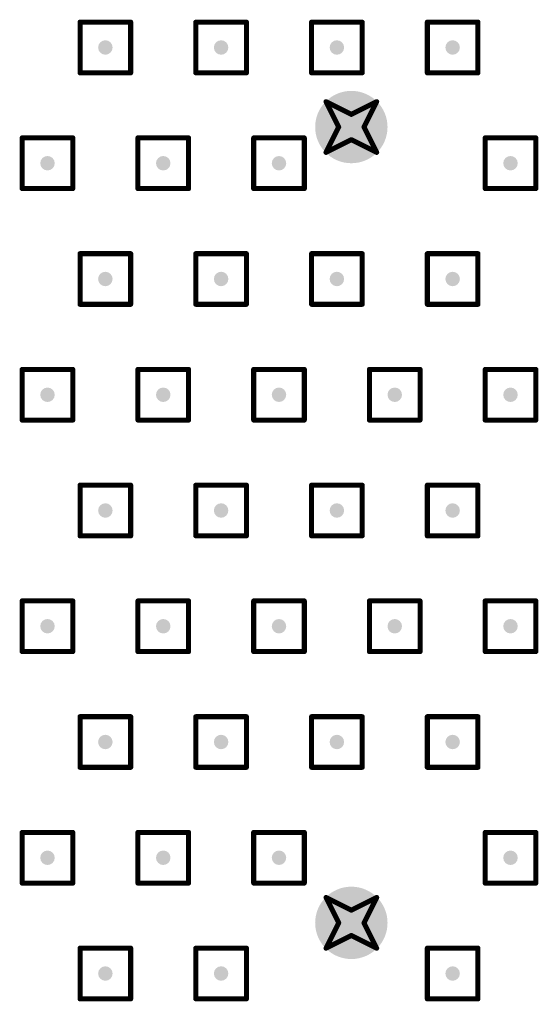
# Model space of a CAD drawing. Header units: inches. Extents: x 0 to 17, y 0 to 4.
# Drawn here: x 4.04 to 4.322, y 3.095 to 3.629 of the extents above; entities that cross this region are included whole.
import ezdxf

# ---------------------------------------------------------------- set-up
doc = ezdxf.new("R2010")
doc.units = ezdxf.units.IN
doc.header["$MEASUREMENT"] = 0
for name, color, linetype in [('Drill Drawing', 1, 'Continuous'), ('Pad Holes', 156, 'Continuous'), ('Via Holes', 16, 'Continuous')]:
    doc.layers.add(name, color=color, linetype=linetype)

# ---------------------------------------------------------------- blocks, each defined once
blk = doc.blocks.new('XT30PW_M_129')
at = {"layer": 'Pad Holes'}
h = blk.add_hatch(color=7, dxfattribs=at)
edge = h.paths.add_edge_path()
edge.add_arc((-0.21654, 0), 0.01969, 0, 360)
h = blk.add_hatch(color=7, dxfattribs=at)
edge = h.paths.add_edge_path()
edge.add_arc((0.21653, 0), 0.01969, 0, 360)

msp = doc.modelspace()

# ---------------------------------------------------------------- hatches: boundary and pattern name
at = {"layer": 'Via Holes'}
h = msp.add_hatch(color=7, dxfattribs=at)
edge = h.paths.add_edge_path()
edge.add_arc((4.08661, 3.61417), 0.00394, 0, 360)
h = msp.add_hatch(color=7, dxfattribs=at)
edge = h.paths.add_edge_path()
edge.add_arc((4.1496, 3.61417), 0.00394, 0, 360)
h = msp.add_hatch(color=7, dxfattribs=at)
edge = h.paths.add_edge_path()
edge.add_arc((4.2126, 3.61417), 0.00394, 0, 360)
h = msp.add_hatch(color=7, dxfattribs=at)
edge = h.paths.add_edge_path()
edge.add_arc((4.27559, 3.61417), 0.00394, 0, 360)
h = msp.add_hatch(color=7, dxfattribs=at)
edge = h.paths.add_edge_path()
edge.add_arc((4.05512, 3.55118), 0.00394, 0, 360)
h = msp.add_hatch(color=7, dxfattribs=at)
edge = h.paths.add_edge_path()
edge.add_arc((4.11811, 3.55118), 0.00394, 0, 360)
h = msp.add_hatch(color=7, dxfattribs=at)
edge = h.paths.add_edge_path()
edge.add_arc((4.1811, 3.55118), 0.00394, 0, 360)
h = msp.add_hatch(color=7, dxfattribs=at)
edge = h.paths.add_edge_path()
edge.add_arc((4.30708, 3.55118), 0.00394, 0, 360)
h = msp.add_hatch(color=7, dxfattribs=at)
edge = h.paths.add_edge_path()
edge.add_arc((4.08661, 3.48819), 0.00394, 0, 360)
h = msp.add_hatch(color=7, dxfattribs=at)
edge = h.paths.add_edge_path()
edge.add_arc((4.1496, 3.48819), 0.00394, 0, 360)
h = msp.add_hatch(color=7, dxfattribs=at)
edge = h.paths.add_edge_path()
edge.add_arc((4.2126, 3.48819), 0.00394, 0, 360)
h = msp.add_hatch(color=7, dxfattribs=at)
edge = h.paths.add_edge_path()
edge.add_arc((4.27559, 3.48819), 0.00394, 0, 360)
h = msp.add_hatch(color=7, dxfattribs=at)
edge = h.paths.add_edge_path()
edge.add_arc((4.05512, 3.42519), 0.00394, 0, 360)
h = msp.add_hatch(color=7, dxfattribs=at)
edge = h.paths.add_edge_path()
edge.add_arc((4.11811, 3.42519), 0.00394, 0, 360)
h = msp.add_hatch(color=7, dxfattribs=at)
edge = h.paths.add_edge_path()
edge.add_arc((4.1811, 3.42519), 0.00394, 0, 360)
h = msp.add_hatch(color=7, dxfattribs=at)
edge = h.paths.add_edge_path()
edge.add_arc((4.24409, 3.42519), 0.00394, 0, 360)
h = msp.add_hatch(color=7, dxfattribs=at)
edge = h.paths.add_edge_path()
edge.add_arc((4.30708, 3.42519), 0.00394, 0, 360)
h = msp.add_hatch(color=7, dxfattribs=at)
edge = h.paths.add_edge_path()
edge.add_arc((4.08661, 3.3622), 0.00394, 0, 360)
h = msp.add_hatch(color=7, dxfattribs=at)
edge = h.paths.add_edge_path()
edge.add_arc((4.1496, 3.3622), 0.00394, 0, 360)
h = msp.add_hatch(color=7, dxfattribs=at)
edge = h.paths.add_edge_path()
edge.add_arc((4.2126, 3.3622), 0.00394, 0, 360)
h = msp.add_hatch(color=7, dxfattribs=at)
edge = h.paths.add_edge_path()
edge.add_arc((4.27559, 3.3622), 0.00394, 0, 360)
h = msp.add_hatch(color=7, dxfattribs=at)
edge = h.paths.add_edge_path()
edge.add_arc((4.05512, 3.29921), 0.00394, 0, 360)
h = msp.add_hatch(color=7, dxfattribs=at)
edge = h.paths.add_edge_path()
edge.add_arc((4.11811, 3.29921), 0.00394, 0, 360)
h = msp.add_hatch(color=7, dxfattribs=at)
edge = h.paths.add_edge_path()
edge.add_arc((4.1811, 3.29921), 0.00394, 0, 360)
h = msp.add_hatch(color=7, dxfattribs=at)
edge = h.paths.add_edge_path()
edge.add_arc((4.24409, 3.29921), 0.00394, 0, 360)
h = msp.add_hatch(color=7, dxfattribs=at)
edge = h.paths.add_edge_path()
edge.add_arc((4.30708, 3.29921), 0.00394, 0, 360)
h = msp.add_hatch(color=7, dxfattribs=at)
edge = h.paths.add_edge_path()
edge.add_arc((4.08661, 3.23622), 0.00394, 0, 360)
h = msp.add_hatch(color=7, dxfattribs=at)
edge = h.paths.add_edge_path()
edge.add_arc((4.1496, 3.23622), 0.00394, 0, 360)
h = msp.add_hatch(color=7, dxfattribs=at)
edge = h.paths.add_edge_path()
edge.add_arc((4.2126, 3.23622), 0.00394, 0, 360)
h = msp.add_hatch(color=7, dxfattribs=at)
edge = h.paths.add_edge_path()
edge.add_arc((4.27559, 3.23622), 0.00394, 0, 360)
h = msp.add_hatch(color=7, dxfattribs=at)
edge = h.paths.add_edge_path()
edge.add_arc((4.05512, 3.17323), 0.00394, 0, 360)
h = msp.add_hatch(color=7, dxfattribs=at)
edge = h.paths.add_edge_path()
edge.add_arc((4.11811, 3.17323), 0.00394, 0, 360)
h = msp.add_hatch(color=7, dxfattribs=at)
edge = h.paths.add_edge_path()
edge.add_arc((4.1811, 3.17323), 0.00394, 0, 360)
h = msp.add_hatch(color=7, dxfattribs=at)
edge = h.paths.add_edge_path()
edge.add_arc((4.30708, 3.17323), 0.00394, 0, 360)
h = msp.add_hatch(color=7, dxfattribs=at)
edge = h.paths.add_edge_path()
edge.add_arc((4.08661, 3.11023), 0.00394, 0, 360)
h = msp.add_hatch(color=7, dxfattribs=at)
edge = h.paths.add_edge_path()
edge.add_arc((4.1496, 3.11023), 0.00394, 0, 360)
h = msp.add_hatch(color=7, dxfattribs=at)
edge = h.paths.add_edge_path()
edge.add_arc((4.27559, 3.11023), 0.00394, 0, 360)

# ---------------------------------------------------------------- linework, layer by layer
at = {"layer": 'Drill Drawing'}
for points in [[(4.07283, 3.62795, 0.00276, 0.00276, 0), (4.10039, 3.62795, 0.00276, 0.00276, 0)], [(4.07283, 3.60039, 0.00276, 0.00276, 0), (4.07283, 3.62795, 0.00276, 0.00276, 0)], [(4.10039, 3.60039, 0.00276, 0.00276, 0), (4.10039, 3.62795, 0.00276, 0.00276, 0)], [(4.13582, 3.62795, 0.00276, 0.00276, 0), (4.16338, 3.62795, 0.00276, 0.00276, 0)], [(4.13582, 3.60039, 0.00276, 0.00276, 0), (4.13582, 3.62795, 0.00276, 0.00276, 0)], [(4.16338, 3.60039, 0.00276, 0.00276, 0), (4.16338, 3.62795, 0.00276, 0.00276, 0)], [(4.19882, 3.62795, 0.00276, 0.00276, 0), (4.22638, 3.62795, 0.00276, 0.00276, 0)], [(4.19882, 3.60039, 0.00276, 0.00276, 0), (4.19882, 3.62795, 0.00276, 0.00276, 0)], [(4.22638, 3.60039, 0.00276, 0.00276, 0), (4.22638, 3.62795, 0.00276, 0.00276, 0)], [(4.26181, 3.62795, 0.00276, 0.00276, 0), (4.28937, 3.62795, 0.00276, 0.00276, 0)], [(4.26181, 3.60039, 0.00276, 0.00276, 0), (4.26181, 3.62795, 0.00276, 0.00276, 0)], [(4.28937, 3.60039, 0.00276, 0.00276, 0), (4.28937, 3.62795, 0.00276, 0.00276, 0)], [(4.07283, 3.60039, 0.00276, 0.00276, 0), (4.10039, 3.60039, 0.00276, 0.00276, 0)], [(4.13582, 3.60039, 0.00276, 0.00276, 0), (4.16338, 3.60039, 0.00276, 0.00276, 0)], [(4.19882, 3.60039, 0.00276, 0.00276, 0), (4.22638, 3.60039, 0.00276, 0.00276, 0)], [(4.26181, 3.60039, 0.00276, 0.00276, 0), (4.28937, 3.60039, 0.00276, 0.00276, 0)], [(4.20669, 3.58465, 0.00276, 0.00276, 0), (4.22047, 3.57776, 0.00276, 0.00276, 0)], [(4.20669, 3.58465, 0.00276, 0.00276, 0), (4.21358, 3.57087, 0.00276, 0.00276, 0)], [(4.22047, 3.57776, 0.00276, 0.00276, 0), (4.23425, 3.58465, 0.00276, 0.00276, 0)], [(4.22736, 3.57087, 0.00276, 0.00276, 0), (4.23425, 3.58465, 0.00276, 0.00276, 0)], [(4.20669, 3.55709, 0.00276, 0.00276, 0), (4.21358, 3.57087, 0.00276, 0.00276, 0)], [(4.22736, 3.57087, 0.00276, 0.00276, 0), (4.23425, 3.55709, 0.00276, 0.00276, 0)], [(4.04134, 3.56496, 0.00276, 0.00276, 0), (4.0689, 3.56496, 0.00276, 0.00276, 0)], [(4.04134, 3.5374, 0.00276, 0.00276, 0), (4.04134, 3.56496, 0.00276, 0.00276, 0)], [(4.0689, 3.5374, 0.00276, 0.00276, 0), (4.0689, 3.56496, 0.00276, 0.00276, 0)], [(4.10433, 3.56496, 0.00276, 0.00276, 0), (4.13189, 3.56496, 0.00276, 0.00276, 0)], [(4.10433, 3.5374, 0.00276, 0.00276, 0), (4.10433, 3.56496, 0.00276, 0.00276, 0)], [(4.13189, 3.5374, 0.00276, 0.00276, 0), (4.13189, 3.56496, 0.00276, 0.00276, 0)], [(4.16732, 3.56496, 0.00276, 0.00276, 0), (4.19488, 3.56496, 0.00276, 0.00276, 0)], [(4.16732, 3.5374, 0.00276, 0.00276, 0), (4.16732, 3.56496, 0.00276, 0.00276, 0)], [(4.19488, 3.5374, 0.00276, 0.00276, 0), (4.19488, 3.56496, 0.00276, 0.00276, 0)], [(4.20669, 3.55709, 0.00276, 0.00276, 0), (4.22047, 3.56398, 0.00276, 0.00276, 0)], [(4.22047, 3.56398, 0.00276, 0.00276, 0), (4.23425, 3.55709, 0.00276, 0.00276, 0)], [(4.2933, 3.56496, 0.00276, 0.00276, 0), (4.32086, 3.56496, 0.00276, 0.00276, 0)], [(4.2933, 3.5374, 0.00276, 0.00276, 0), (4.2933, 3.56496, 0.00276, 0.00276, 0)], [(4.32086, 3.5374, 0.00276, 0.00276, 0), (4.32086, 3.56496, 0.00276, 0.00276, 0)], [(4.04134, 3.5374, 0.00276, 0.00276, 0), (4.0689, 3.5374, 0.00276, 0.00276, 0)], [(4.10433, 3.5374, 0.00276, 0.00276, 0), (4.13189, 3.5374, 0.00276, 0.00276, 0)], [(4.16732, 3.5374, 0.00276, 0.00276, 0), (4.19488, 3.5374, 0.00276, 0.00276, 0)], [(4.2933, 3.5374, 0.00276, 0.00276, 0), (4.32086, 3.5374, 0.00276, 0.00276, 0)], [(4.07283, 3.50197, 0.00276, 0.00276, 0), (4.10039, 3.50197, 0.00276, 0.00276, 0)], [(4.07283, 3.47441, 0.00276, 0.00276, 0), (4.07283, 3.50197, 0.00276, 0.00276, 0)], [(4.10039, 3.47441, 0.00276, 0.00276, 0), (4.10039, 3.50197, 0.00276, 0.00276, 0)], [(4.13582, 3.50197, 0.00276, 0.00276, 0), (4.16338, 3.50197, 0.00276, 0.00276, 0)], [(4.13582, 3.47441, 0.00276, 0.00276, 0), (4.13582, 3.50197, 0.00276, 0.00276, 0)], [(4.16338, 3.47441, 0.00276, 0.00276, 0), (4.16338, 3.50197, 0.00276, 0.00276, 0)], [(4.19882, 3.50197, 0.00276, 0.00276, 0), (4.22638, 3.50197, 0.00276, 0.00276, 0)], [(4.19882, 3.47441, 0.00276, 0.00276, 0), (4.19882, 3.50197, 0.00276, 0.00276, 0)], [(4.22638, 3.47441, 0.00276, 0.00276, 0), (4.22638, 3.50197, 0.00276, 0.00276, 0)], [(4.26181, 3.50197, 0.00276, 0.00276, 0), (4.28937, 3.50197, 0.00276, 0.00276, 0)], [(4.26181, 3.47441, 0.00276, 0.00276, 0), (4.26181, 3.50197, 0.00276, 0.00276, 0)], [(4.28937, 3.47441, 0.00276, 0.00276, 0), (4.28937, 3.50197, 0.00276, 0.00276, 0)], [(4.07283, 3.47441, 0.00276, 0.00276, 0), (4.10039, 3.47441, 0.00276, 0.00276, 0)], [(4.13582, 3.47441, 0.00276, 0.00276, 0), (4.16338, 3.47441, 0.00276, 0.00276, 0)], [(4.19882, 3.47441, 0.00276, 0.00276, 0), (4.22638, 3.47441, 0.00276, 0.00276, 0)], [(4.26181, 3.47441, 0.00276, 0.00276, 0), (4.28937, 3.47441, 0.00276, 0.00276, 0)], [(4.04134, 3.43897, 0.00276, 0.00276, 0), (4.0689, 3.43897, 0.00276, 0.00276, 0)], [(4.04134, 3.41142, 0.00276, 0.00276, 0), (4.04134, 3.43897, 0.00276, 0.00276, 0)], [(4.0689, 3.41142, 0.00276, 0.00276, 0), (4.0689, 3.43897, 0.00276, 0.00276, 0)], [(4.10433, 3.43897, 0.00276, 0.00276, 0), (4.13189, 3.43897, 0.00276, 0.00276, 0)], [(4.10433, 3.41142, 0.00276, 0.00276, 0), (4.10433, 3.43897, 0.00276, 0.00276, 0)], [(4.13189, 3.41142, 0.00276, 0.00276, 0), (4.13189, 3.43897, 0.00276, 0.00276, 0)], [(4.16732, 3.43897, 0.00276, 0.00276, 0), (4.19488, 3.43897, 0.00276, 0.00276, 0)], [(4.16732, 3.41142, 0.00276, 0.00276, 0), (4.16732, 3.43897, 0.00276, 0.00276, 0)], [(4.19488, 3.41142, 0.00276, 0.00276, 0), (4.19488, 3.43897, 0.00276, 0.00276, 0)], [(4.23031, 3.43897, 0.00276, 0.00276, 0), (4.25787, 3.43897, 0.00276, 0.00276, 0)], [(4.23031, 3.41142, 0.00276, 0.00276, 0), (4.23031, 3.43897, 0.00276, 0.00276, 0)], [(4.25787, 3.41142, 0.00276, 0.00276, 0), (4.25787, 3.43897, 0.00276, 0.00276, 0)], [(4.2933, 3.43897, 0.00276, 0.00276, 0), (4.32086, 3.43897, 0.00276, 0.00276, 0)], [(4.2933, 3.41142, 0.00276, 0.00276, 0), (4.2933, 3.43897, 0.00276, 0.00276, 0)], [(4.32086, 3.41142, 0.00276, 0.00276, 0), (4.32086, 3.43897, 0.00276, 0.00276, 0)], [(4.04134, 3.41142, 0.00276, 0.00276, 0), (4.0689, 3.41142, 0.00276, 0.00276, 0)], [(4.10433, 3.41142, 0.00276, 0.00276, 0), (4.13189, 3.41142, 0.00276, 0.00276, 0)], [(4.16732, 3.41142, 0.00276, 0.00276, 0), (4.19488, 3.41142, 0.00276, 0.00276, 0)], [(4.23031, 3.41142, 0.00276, 0.00276, 0), (4.25787, 3.41142, 0.00276, 0.00276, 0)], [(4.2933, 3.41142, 0.00276, 0.00276, 0), (4.32086, 3.41142, 0.00276, 0.00276, 0)], [(4.07283, 3.37598, 0.00276, 0.00276, 0), (4.10039, 3.37598, 0.00276, 0.00276, 0)], [(4.07283, 3.34842, 0.00276, 0.00276, 0), (4.07283, 3.37598, 0.00276, 0.00276, 0)], [(4.10039, 3.34842, 0.00276, 0.00276, 0), (4.10039, 3.37598, 0.00276, 0.00276, 0)], [(4.13582, 3.37598, 0.00276, 0.00276, 0), (4.16338, 3.37598, 0.00276, 0.00276, 0)], [(4.13582, 3.34842, 0.00276, 0.00276, 0), (4.13582, 3.37598, 0.00276, 0.00276, 0)], [(4.16338, 3.34842, 0.00276, 0.00276, 0), (4.16338, 3.37598, 0.00276, 0.00276, 0)], [(4.19882, 3.37598, 0.00276, 0.00276, 0), (4.22638, 3.37598, 0.00276, 0.00276, 0)], [(4.19882, 3.34842, 0.00276, 0.00276, 0), (4.19882, 3.37598, 0.00276, 0.00276, 0)], [(4.22638, 3.34842, 0.00276, 0.00276, 0), (4.22638, 3.37598, 0.00276, 0.00276, 0)], [(4.26181, 3.37598, 0.00276, 0.00276, 0), (4.28937, 3.37598, 0.00276, 0.00276, 0)], [(4.26181, 3.34842, 0.00276, 0.00276, 0), (4.26181, 3.37598, 0.00276, 0.00276, 0)], [(4.28937, 3.34842, 0.00276, 0.00276, 0), (4.28937, 3.37598, 0.00276, 0.00276, 0)], [(4.07283, 3.34842, 0.00276, 0.00276, 0), (4.10039, 3.34842, 0.00276, 0.00276, 0)], [(4.13582, 3.34842, 0.00276, 0.00276, 0), (4.16338, 3.34842, 0.00276, 0.00276, 0)], [(4.19882, 3.34842, 0.00276, 0.00276, 0), (4.22638, 3.34842, 0.00276, 0.00276, 0)], [(4.26181, 3.34842, 0.00276, 0.00276, 0), (4.28937, 3.34842, 0.00276, 0.00276, 0)], [(4.04134, 3.31299, 0.00276, 0.00276, 0), (4.0689, 3.31299, 0.00276, 0.00276, 0)], [(4.04134, 3.28543, 0.00276, 0.00276, 0), (4.04134, 3.31299, 0.00276, 0.00276, 0)], [(4.0689, 3.28543, 0.00276, 0.00276, 0), (4.0689, 3.31299, 0.00276, 0.00276, 0)], [(4.10433, 3.31299, 0.00276, 0.00276, 0), (4.13189, 3.31299, 0.00276, 0.00276, 0)], [(4.10433, 3.28543, 0.00276, 0.00276, 0), (4.10433, 3.31299, 0.00276, 0.00276, 0)], [(4.13189, 3.28543, 0.00276, 0.00276, 0), (4.13189, 3.31299, 0.00276, 0.00276, 0)], [(4.16732, 3.31299, 0.00276, 0.00276, 0), (4.19488, 3.31299, 0.00276, 0.00276, 0)], [(4.16732, 3.28543, 0.00276, 0.00276, 0), (4.16732, 3.31299, 0.00276, 0.00276, 0)], [(4.19488, 3.28543, 0.00276, 0.00276, 0), (4.19488, 3.31299, 0.00276, 0.00276, 0)], [(4.23031, 3.31299, 0.00276, 0.00276, 0), (4.25787, 3.31299, 0.00276, 0.00276, 0)], [(4.23031, 3.28543, 0.00276, 0.00276, 0), (4.23031, 3.31299, 0.00276, 0.00276, 0)], [(4.25787, 3.28543, 0.00276, 0.00276, 0), (4.25787, 3.31299, 0.00276, 0.00276, 0)], [(4.2933, 3.31299, 0.00276, 0.00276, 0), (4.32086, 3.31299, 0.00276, 0.00276, 0)], [(4.2933, 3.28543, 0.00276, 0.00276, 0), (4.2933, 3.31299, 0.00276, 0.00276, 0)], [(4.32086, 3.28543, 0.00276, 0.00276, 0), (4.32086, 3.31299, 0.00276, 0.00276, 0)], [(4.04134, 3.28543, 0.00276, 0.00276, 0), (4.0689, 3.28543, 0.00276, 0.00276, 0)], [(4.10433, 3.28543, 0.00276, 0.00276, 0), (4.13189, 3.28543, 0.00276, 0.00276, 0)], [(4.16732, 3.28543, 0.00276, 0.00276, 0), (4.19488, 3.28543, 0.00276, 0.00276, 0)], [(4.23031, 3.28543, 0.00276, 0.00276, 0), (4.25787, 3.28543, 0.00276, 0.00276, 0)], [(4.2933, 3.28543, 0.00276, 0.00276, 0), (4.32086, 3.28543, 0.00276, 0.00276, 0)], [(4.07283, 3.25, 0.00276, 0.00276, 0), (4.10039, 3.25, 0.00276, 0.00276, 0)], [(4.07283, 3.22244, 0.00276, 0.00276, 0), (4.07283, 3.25, 0.00276, 0.00276, 0)], [(4.10039, 3.22244, 0.00276, 0.00276, 0), (4.10039, 3.25, 0.00276, 0.00276, 0)], [(4.13582, 3.25, 0.00276, 0.00276, 0), (4.16338, 3.25, 0.00276, 0.00276, 0)], [(4.13582, 3.22244, 0.00276, 0.00276, 0), (4.13582, 3.25, 0.00276, 0.00276, 0)], [(4.16338, 3.22244, 0.00276, 0.00276, 0), (4.16338, 3.25, 0.00276, 0.00276, 0)], [(4.19882, 3.25, 0.00276, 0.00276, 0), (4.22638, 3.25, 0.00276, 0.00276, 0)], [(4.19882, 3.22244, 0.00276, 0.00276, 0), (4.19882, 3.25, 0.00276, 0.00276, 0)], [(4.22638, 3.22244, 0.00276, 0.00276, 0), (4.22638, 3.25, 0.00276, 0.00276, 0)], [(4.26181, 3.25, 0.00276, 0.00276, 0), (4.28937, 3.25, 0.00276, 0.00276, 0)], [(4.26181, 3.22244, 0.00276, 0.00276, 0), (4.26181, 3.25, 0.00276, 0.00276, 0)], [(4.28937, 3.22244, 0.00276, 0.00276, 0), (4.28937, 3.25, 0.00276, 0.00276, 0)], [(4.07283, 3.22244, 0.00276, 0.00276, 0), (4.10039, 3.22244, 0.00276, 0.00276, 0)], [(4.13582, 3.22244, 0.00276, 0.00276, 0), (4.16338, 3.22244, 0.00276, 0.00276, 0)], [(4.19882, 3.22244, 0.00276, 0.00276, 0), (4.22638, 3.22244, 0.00276, 0.00276, 0)], [(4.26181, 3.22244, 0.00276, 0.00276, 0), (4.28937, 3.22244, 0.00276, 0.00276, 0)], [(4.04134, 3.18701, 0.00276, 0.00276, 0), (4.0689, 3.18701, 0.00276, 0.00276, 0)], [(4.04134, 3.15945, 0.00276, 0.00276, 0), (4.04134, 3.18701, 0.00276, 0.00276, 0)], [(4.0689, 3.15945, 0.00276, 0.00276, 0), (4.0689, 3.18701, 0.00276, 0.00276, 0)], [(4.10433, 3.18701, 0.00276, 0.00276, 0), (4.13189, 3.18701, 0.00276, 0.00276, 0)], [(4.10433, 3.15945, 0.00276, 0.00276, 0), (4.10433, 3.18701, 0.00276, 0.00276, 0)], [(4.13189, 3.15945, 0.00276, 0.00276, 0), (4.13189, 3.18701, 0.00276, 0.00276, 0)], [(4.16732, 3.18701, 0.00276, 0.00276, 0), (4.19488, 3.18701, 0.00276, 0.00276, 0)], [(4.16732, 3.15945, 0.00276, 0.00276, 0), (4.16732, 3.18701, 0.00276, 0.00276, 0)], [(4.19488, 3.15945, 0.00276, 0.00276, 0), (4.19488, 3.18701, 0.00276, 0.00276, 0)], [(4.2933, 3.18701, 0.00276, 0.00276, 0), (4.32086, 3.18701, 0.00276, 0.00276, 0)], [(4.2933, 3.15945, 0.00276, 0.00276, 0), (4.2933, 3.18701, 0.00276, 0.00276, 0)], [(4.32086, 3.15945, 0.00276, 0.00276, 0), (4.32086, 3.18701, 0.00276, 0.00276, 0)], [(4.04134, 3.15945, 0.00276, 0.00276, 0), (4.0689, 3.15945, 0.00276, 0.00276, 0)], [(4.10433, 3.15945, 0.00276, 0.00276, 0), (4.13189, 3.15945, 0.00276, 0.00276, 0)], [(4.16732, 3.15945, 0.00276, 0.00276, 0), (4.19488, 3.15945, 0.00276, 0.00276, 0)], [(4.2933, 3.15945, 0.00276, 0.00276, 0), (4.32086, 3.15945, 0.00276, 0.00276, 0)], [(4.20669, 3.15158, 0.00276, 0.00276, 0), (4.22047, 3.14469, 0.00276, 0.00276, 0)], [(4.20669, 3.15158, 0.00276, 0.00276, 0), (4.21358, 3.1378, 0.00276, 0.00276, 0)], [(4.22047, 3.14469, 0.00276, 0.00276, 0), (4.23425, 3.15158, 0.00276, 0.00276, 0)], [(4.22736, 3.1378, 0.00276, 0.00276, 0), (4.23425, 3.15158, 0.00276, 0.00276, 0)], [(4.20669, 3.12402, 0.00276, 0.00276, 0), (4.21358, 3.1378, 0.00276, 0.00276, 0)], [(4.22736, 3.1378, 0.00276, 0.00276, 0), (4.23425, 3.12402, 0.00276, 0.00276, 0)], [(4.20669, 3.12402, 0.00276, 0.00276, 0), (4.22047, 3.13091, 0.00276, 0.00276, 0)], [(4.22047, 3.13091, 0.00276, 0.00276, 0), (4.23425, 3.12402, 0.00276, 0.00276, 0)], [(4.07283, 3.12401, 0.00276, 0.00276, 0), (4.10039, 3.12401, 0.00276, 0.00276, 0)], [(4.07283, 3.09646, 0.00276, 0.00276, 0), (4.07283, 3.12401, 0.00276, 0.00276, 0)], [(4.10039, 3.09646, 0.00276, 0.00276, 0), (4.10039, 3.12401, 0.00276, 0.00276, 0)], [(4.13582, 3.12401, 0.00276, 0.00276, 0), (4.16338, 3.12401, 0.00276, 0.00276, 0)], [(4.13582, 3.09646, 0.00276, 0.00276, 0), (4.13582, 3.12401, 0.00276, 0.00276, 0)], [(4.16338, 3.09646, 0.00276, 0.00276, 0), (4.16338, 3.12401, 0.00276, 0.00276, 0)], [(4.26181, 3.12401, 0.00276, 0.00276, 0), (4.28937, 3.12401, 0.00276, 0.00276, 0)], [(4.26181, 3.09646, 0.00276, 0.00276, 0), (4.26181, 3.12401, 0.00276, 0.00276, 0)], [(4.28937, 3.09646, 0.00276, 0.00276, 0), (4.28937, 3.12401, 0.00276, 0.00276, 0)], [(4.07283, 3.09646, 0.00276, 0.00276, 0), (4.10039, 3.09646, 0.00276, 0.00276, 0)], [(4.13582, 3.09646, 0.00276, 0.00276, 0), (4.16338, 3.09646, 0.00276, 0.00276, 0)], [(4.26181, 3.09646, 0.00276, 0.00276, 0), (4.28937, 3.09646, 0.00276, 0.00276, 0)]]:
    msp.add_lwpolyline(points, format="xyseb", dxfattribs=at)
for points in [[(4.07214, 3.62795, 0.00138, 0.00138, 1), (4.07352, 3.62795, 0.00138, 0.00138, 1)], [(4.07214, 3.62795, 0.00138, 0.00138, 1), (4.07352, 3.62795, 0.00138, 0.00138, 1)], [(4.0997, 3.62795, 0.00138, 0.00138, 1), (4.10108, 3.62795, 0.00138, 0.00138, 1)], [(4.0997, 3.62795, 0.00138, 0.00138, 1), (4.10108, 3.62795, 0.00138, 0.00138, 1)], [(4.13514, 3.62795, 0.00138, 0.00138, 1), (4.13651, 3.62795, 0.00138, 0.00138, 1)], [(4.13514, 3.62795, 0.00138, 0.00138, 1), (4.13651, 3.62795, 0.00138, 0.00138, 1)], [(4.16269, 3.62795, 0.00138, 0.00138, 1), (4.16407, 3.62795, 0.00138, 0.00138, 1)], [(4.16269, 3.62795, 0.00138, 0.00138, 1), (4.16407, 3.62795, 0.00138, 0.00138, 1)], [(4.19813, 3.62795, 0.00138, 0.00138, 1), (4.19951, 3.62795, 0.00138, 0.00138, 1)], [(4.19813, 3.62795, 0.00138, 0.00138, 1), (4.19951, 3.62795, 0.00138, 0.00138, 1)], [(4.22569, 3.62795, 0.00138, 0.00138, 1), (4.22706, 3.62795, 0.00138, 0.00138, 1)], [(4.22569, 3.62795, 0.00138, 0.00138, 1), (4.22706, 3.62795, 0.00138, 0.00138, 1)], [(4.26112, 3.62795, 0.00138, 0.00138, 1), (4.2625, 3.62795, 0.00138, 0.00138, 1)], [(4.26112, 3.62795, 0.00138, 0.00138, 1), (4.2625, 3.62795, 0.00138, 0.00138, 1)], [(4.28868, 3.62795, 0.00138, 0.00138, 1), (4.29006, 3.62795, 0.00138, 0.00138, 1)], [(4.28868, 3.62795, 0.00138, 0.00138, 1), (4.29006, 3.62795, 0.00138, 0.00138, 1)], [(4.07214, 3.60039, 0.00138, 0.00138, 1), (4.07352, 3.60039, 0.00138, 0.00138, 1)], [(4.07214, 3.60039, 0.00138, 0.00138, 1), (4.07352, 3.60039, 0.00138, 0.00138, 1)], [(4.0997, 3.60039, 0.00138, 0.00138, 1), (4.10108, 3.60039, 0.00138, 0.00138, 1)], [(4.0997, 3.60039, 0.00138, 0.00138, 1), (4.10108, 3.60039, 0.00138, 0.00138, 1)], [(4.13514, 3.60039, 0.00138, 0.00138, 1), (4.13651, 3.60039, 0.00138, 0.00138, 1)], [(4.13514, 3.60039, 0.00138, 0.00138, 1), (4.13651, 3.60039, 0.00138, 0.00138, 1)], [(4.16269, 3.60039, 0.00138, 0.00138, 1), (4.16407, 3.60039, 0.00138, 0.00138, 1)], [(4.16269, 3.60039, 0.00138, 0.00138, 1), (4.16407, 3.60039, 0.00138, 0.00138, 1)], [(4.19813, 3.60039, 0.00138, 0.00138, 1), (4.19951, 3.60039, 0.00138, 0.00138, 1)], [(4.19813, 3.60039, 0.00138, 0.00138, 1), (4.19951, 3.60039, 0.00138, 0.00138, 1)], [(4.22569, 3.60039, 0.00138, 0.00138, 1), (4.22706, 3.60039, 0.00138, 0.00138, 1)], [(4.22569, 3.60039, 0.00138, 0.00138, 1), (4.22706, 3.60039, 0.00138, 0.00138, 1)], [(4.26112, 3.60039, 0.00138, 0.00138, 1), (4.2625, 3.60039, 0.00138, 0.00138, 1)], [(4.26112, 3.60039, 0.00138, 0.00138, 1), (4.2625, 3.60039, 0.00138, 0.00138, 1)], [(4.28868, 3.60039, 0.00138, 0.00138, 1), (4.29006, 3.60039, 0.00138, 0.00138, 1)], [(4.28868, 3.60039, 0.00138, 0.00138, 1), (4.29006, 3.60039, 0.00138, 0.00138, 1)], [(4.206, 3.58465, 0.00138, 0.00138, 1), (4.20738, 3.58465, 0.00138, 0.00138, 1)], [(4.206, 3.58465, 0.00138, 0.00138, 1), (4.20738, 3.58465, 0.00138, 0.00138, 1)], [(4.23356, 3.58465, 0.00138, 0.00138, 1), (4.23494, 3.58465, 0.00138, 0.00138, 1)], [(4.23356, 3.58465, 0.00138, 0.00138, 1), (4.23494, 3.58465, 0.00138, 0.00138, 1)], [(4.21978, 3.57776, 0.00138, 0.00138, 1), (4.22116, 3.57776, 0.00138, 0.00138, 1)], [(4.21978, 3.57776, 0.00138, 0.00138, 1), (4.22116, 3.57776, 0.00138, 0.00138, 1)], [(4.21289, 3.57087, 0.00138, 0.00138, 1), (4.21427, 3.57087, 0.00138, 0.00138, 1)], [(4.21289, 3.57087, 0.00138, 0.00138, 1), (4.21427, 3.57087, 0.00138, 0.00138, 1)], [(4.22667, 3.57087, 0.00138, 0.00138, 1), (4.22805, 3.57087, 0.00138, 0.00138, 1)], [(4.22667, 3.57087, 0.00138, 0.00138, 1), (4.22805, 3.57087, 0.00138, 0.00138, 1)], [(4.04065, 3.56496, 0.00138, 0.00138, 1), (4.04203, 3.56496, 0.00138, 0.00138, 1)], [(4.04065, 3.56496, 0.00138, 0.00138, 1), (4.04203, 3.56496, 0.00138, 0.00138, 1)], [(4.06821, 3.56496, 0.00138, 0.00138, 1), (4.06958, 3.56496, 0.00138, 0.00138, 1)], [(4.06821, 3.56496, 0.00138, 0.00138, 1), (4.06958, 3.56496, 0.00138, 0.00138, 1)], [(4.10364, 3.56496, 0.00138, 0.00138, 1), (4.10502, 3.56496, 0.00138, 0.00138, 1)], [(4.10364, 3.56496, 0.00138, 0.00138, 1), (4.10502, 3.56496, 0.00138, 0.00138, 1)], [(4.1312, 3.56496, 0.00138, 0.00138, 1), (4.13258, 3.56496, 0.00138, 0.00138, 1)], [(4.1312, 3.56496, 0.00138, 0.00138, 1), (4.13258, 3.56496, 0.00138, 0.00138, 1)], [(4.16663, 3.56496, 0.00138, 0.00138, 1), (4.16801, 3.56496, 0.00138, 0.00138, 1)], [(4.16663, 3.56496, 0.00138, 0.00138, 1), (4.16801, 3.56496, 0.00138, 0.00138, 1)], [(4.19419, 3.56496, 0.00138, 0.00138, 1), (4.19557, 3.56496, 0.00138, 0.00138, 1)], [(4.19419, 3.56496, 0.00138, 0.00138, 1), (4.19557, 3.56496, 0.00138, 0.00138, 1)], [(4.21978, 3.56398, 0.00138, 0.00138, 1), (4.22116, 3.56398, 0.00138, 0.00138, 1)], [(4.21978, 3.56398, 0.00138, 0.00138, 1), (4.22116, 3.56398, 0.00138, 0.00138, 1)], [(4.29262, 3.56496, 0.00138, 0.00138, 1), (4.29399, 3.56496, 0.00138, 0.00138, 1)], [(4.29262, 3.56496, 0.00138, 0.00138, 1), (4.29399, 3.56496, 0.00138, 0.00138, 1)], [(4.32017, 3.56496, 0.00138, 0.00138, 1), (4.32155, 3.56496, 0.00138, 0.00138, 1)], [(4.32017, 3.56496, 0.00138, 0.00138, 1), (4.32155, 3.56496, 0.00138, 0.00138, 1)], [(4.206, 3.55709, 0.00138, 0.00138, 1), (4.20738, 3.55709, 0.00138, 0.00138, 1)], [(4.206, 3.55709, 0.00138, 0.00138, 1), (4.20738, 3.55709, 0.00138, 0.00138, 1)], [(4.23356, 3.55709, 0.00138, 0.00138, 1), (4.23494, 3.55709, 0.00138, 0.00138, 1)], [(4.23356, 3.55709, 0.00138, 0.00138, 1), (4.23494, 3.55709, 0.00138, 0.00138, 1)], [(4.04065, 3.5374, 0.00138, 0.00138, 1), (4.04203, 3.5374, 0.00138, 0.00138, 1)], [(4.04065, 3.5374, 0.00138, 0.00138, 1), (4.04203, 3.5374, 0.00138, 0.00138, 1)], [(4.06821, 3.5374, 0.00138, 0.00138, 1), (4.06958, 3.5374, 0.00138, 0.00138, 1)], [(4.06821, 3.5374, 0.00138, 0.00138, 1), (4.06958, 3.5374, 0.00138, 0.00138, 1)], [(4.10364, 3.5374, 0.00138, 0.00138, 1), (4.10502, 3.5374, 0.00138, 0.00138, 1)], [(4.10364, 3.5374, 0.00138, 0.00138, 1), (4.10502, 3.5374, 0.00138, 0.00138, 1)], [(4.1312, 3.5374, 0.00138, 0.00138, 1), (4.13258, 3.5374, 0.00138, 0.00138, 1)], [(4.1312, 3.5374, 0.00138, 0.00138, 1), (4.13258, 3.5374, 0.00138, 0.00138, 1)], [(4.16663, 3.5374, 0.00138, 0.00138, 1), (4.16801, 3.5374, 0.00138, 0.00138, 1)], [(4.16663, 3.5374, 0.00138, 0.00138, 1), (4.16801, 3.5374, 0.00138, 0.00138, 1)], [(4.19419, 3.5374, 0.00138, 0.00138, 1), (4.19557, 3.5374, 0.00138, 0.00138, 1)], [(4.19419, 3.5374, 0.00138, 0.00138, 1), (4.19557, 3.5374, 0.00138, 0.00138, 1)], [(4.29262, 3.5374, 0.00138, 0.00138, 1), (4.29399, 3.5374, 0.00138, 0.00138, 1)], [(4.29262, 3.5374, 0.00138, 0.00138, 1), (4.29399, 3.5374, 0.00138, 0.00138, 1)], [(4.32017, 3.5374, 0.00138, 0.00138, 1), (4.32155, 3.5374, 0.00138, 0.00138, 1)], [(4.32017, 3.5374, 0.00138, 0.00138, 1), (4.32155, 3.5374, 0.00138, 0.00138, 1)], [(4.07214, 3.50197, 0.00138, 0.00138, 1), (4.07352, 3.50197, 0.00138, 0.00138, 1)], [(4.07214, 3.50197, 0.00138, 0.00138, 1), (4.07352, 3.50197, 0.00138, 0.00138, 1)], [(4.0997, 3.50197, 0.00138, 0.00138, 1), (4.10108, 3.50197, 0.00138, 0.00138, 1)], [(4.0997, 3.50197, 0.00138, 0.00138, 1), (4.10108, 3.50197, 0.00138, 0.00138, 1)], [(4.13514, 3.50197, 0.00138, 0.00138, 1), (4.13651, 3.50197, 0.00138, 0.00138, 1)], [(4.13514, 3.50197, 0.00138, 0.00138, 1), (4.13651, 3.50197, 0.00138, 0.00138, 1)], [(4.16269, 3.50197, 0.00138, 0.00138, 1), (4.16407, 3.50197, 0.00138, 0.00138, 1)], [(4.16269, 3.50197, 0.00138, 0.00138, 1), (4.16407, 3.50197, 0.00138, 0.00138, 1)], [(4.19813, 3.50197, 0.00138, 0.00138, 1), (4.19951, 3.50197, 0.00138, 0.00138, 1)], [(4.19813, 3.50197, 0.00138, 0.00138, 1), (4.19951, 3.50197, 0.00138, 0.00138, 1)], [(4.22569, 3.50197, 0.00138, 0.00138, 1), (4.22706, 3.50197, 0.00138, 0.00138, 1)], [(4.22569, 3.50197, 0.00138, 0.00138, 1), (4.22706, 3.50197, 0.00138, 0.00138, 1)], [(4.26112, 3.50197, 0.00138, 0.00138, 1), (4.2625, 3.50197, 0.00138, 0.00138, 1)], [(4.26112, 3.50197, 0.00138, 0.00138, 1), (4.2625, 3.50197, 0.00138, 0.00138, 1)], [(4.28868, 3.50197, 0.00138, 0.00138, 1), (4.29006, 3.50197, 0.00138, 0.00138, 1)], [(4.28868, 3.50197, 0.00138, 0.00138, 1), (4.29006, 3.50197, 0.00138, 0.00138, 1)], [(4.07214, 3.47441, 0.00138, 0.00138, 1), (4.07352, 3.47441, 0.00138, 0.00138, 1)], [(4.07214, 3.47441, 0.00138, 0.00138, 1), (4.07352, 3.47441, 0.00138, 0.00138, 1)], [(4.0997, 3.47441, 0.00138, 0.00138, 1), (4.10108, 3.47441, 0.00138, 0.00138, 1)], [(4.0997, 3.47441, 0.00138, 0.00138, 1), (4.10108, 3.47441, 0.00138, 0.00138, 1)], [(4.13514, 3.47441, 0.00138, 0.00138, 1), (4.13651, 3.47441, 0.00138, 0.00138, 1)], [(4.13514, 3.47441, 0.00138, 0.00138, 1), (4.13651, 3.47441, 0.00138, 0.00138, 1)], [(4.16269, 3.47441, 0.00138, 0.00138, 1), (4.16407, 3.47441, 0.00138, 0.00138, 1)], [(4.16269, 3.47441, 0.00138, 0.00138, 1), (4.16407, 3.47441, 0.00138, 0.00138, 1)], [(4.19813, 3.47441, 0.00138, 0.00138, 1), (4.19951, 3.47441, 0.00138, 0.00138, 1)], [(4.19813, 3.47441, 0.00138, 0.00138, 1), (4.19951, 3.47441, 0.00138, 0.00138, 1)], [(4.22569, 3.47441, 0.00138, 0.00138, 1), (4.22706, 3.47441, 0.00138, 0.00138, 1)], [(4.22569, 3.47441, 0.00138, 0.00138, 1), (4.22706, 3.47441, 0.00138, 0.00138, 1)], [(4.26112, 3.47441, 0.00138, 0.00138, 1), (4.2625, 3.47441, 0.00138, 0.00138, 1)], [(4.26112, 3.47441, 0.00138, 0.00138, 1), (4.2625, 3.47441, 0.00138, 0.00138, 1)], [(4.28868, 3.47441, 0.00138, 0.00138, 1), (4.29006, 3.47441, 0.00138, 0.00138, 1)], [(4.28868, 3.47441, 0.00138, 0.00138, 1), (4.29006, 3.47441, 0.00138, 0.00138, 1)], [(4.04065, 3.43897, 0.00138, 0.00138, 1), (4.04203, 3.43897, 0.00138, 0.00138, 1)], [(4.04065, 3.43897, 0.00138, 0.00138, 1), (4.04203, 3.43897, 0.00138, 0.00138, 1)], [(4.06821, 3.43897, 0.00138, 0.00138, 1), (4.06958, 3.43897, 0.00138, 0.00138, 1)], [(4.06821, 3.43897, 0.00138, 0.00138, 1), (4.06958, 3.43897, 0.00138, 0.00138, 1)], [(4.10364, 3.43897, 0.00138, 0.00138, 1), (4.10502, 3.43897, 0.00138, 0.00138, 1)], [(4.10364, 3.43897, 0.00138, 0.00138, 1), (4.10502, 3.43897, 0.00138, 0.00138, 1)], [(4.1312, 3.43897, 0.00138, 0.00138, 1), (4.13258, 3.43897, 0.00138, 0.00138, 1)], [(4.1312, 3.43897, 0.00138, 0.00138, 1), (4.13258, 3.43897, 0.00138, 0.00138, 1)], [(4.16663, 3.43897, 0.00138, 0.00138, 1), (4.16801, 3.43897, 0.00138, 0.00138, 1)], [(4.16663, 3.43897, 0.00138, 0.00138, 1), (4.16801, 3.43897, 0.00138, 0.00138, 1)], [(4.19419, 3.43897, 0.00138, 0.00138, 1), (4.19557, 3.43897, 0.00138, 0.00138, 1)], [(4.19419, 3.43897, 0.00138, 0.00138, 1), (4.19557, 3.43897, 0.00138, 0.00138, 1)], [(4.22962, 3.43897, 0.00138, 0.00138, 1), (4.231, 3.43897, 0.00138, 0.00138, 1)], [(4.22962, 3.43897, 0.00138, 0.00138, 1), (4.231, 3.43897, 0.00138, 0.00138, 1)], [(4.25718, 3.43897, 0.00138, 0.00138, 1), (4.25856, 3.43897, 0.00138, 0.00138, 1)], [(4.25718, 3.43897, 0.00138, 0.00138, 1), (4.25856, 3.43897, 0.00138, 0.00138, 1)], [(4.29262, 3.43897, 0.00138, 0.00138, 1), (4.29399, 3.43897, 0.00138, 0.00138, 1)], [(4.29262, 3.43897, 0.00138, 0.00138, 1), (4.29399, 3.43897, 0.00138, 0.00138, 1)], [(4.32017, 3.43897, 0.00138, 0.00138, 1), (4.32155, 3.43897, 0.00138, 0.00138, 1)], [(4.32017, 3.43897, 0.00138, 0.00138, 1), (4.32155, 3.43897, 0.00138, 0.00138, 1)], [(4.04065, 3.41142, 0.00138, 0.00138, 1), (4.04203, 3.41142, 0.00138, 0.00138, 1)], [(4.04065, 3.41142, 0.00138, 0.00138, 1), (4.04203, 3.41142, 0.00138, 0.00138, 1)], [(4.06821, 3.41142, 0.00138, 0.00138, 1), (4.06958, 3.41142, 0.00138, 0.00138, 1)], [(4.06821, 3.41142, 0.00138, 0.00138, 1), (4.06958, 3.41142, 0.00138, 0.00138, 1)], [(4.10364, 3.41142, 0.00138, 0.00138, 1), (4.10502, 3.41142, 0.00138, 0.00138, 1)], [(4.10364, 3.41142, 0.00138, 0.00138, 1), (4.10502, 3.41142, 0.00138, 0.00138, 1)], [(4.1312, 3.41142, 0.00138, 0.00138, 1), (4.13258, 3.41142, 0.00138, 0.00138, 1)], [(4.1312, 3.41142, 0.00138, 0.00138, 1), (4.13258, 3.41142, 0.00138, 0.00138, 1)], [(4.16663, 3.41142, 0.00138, 0.00138, 1), (4.16801, 3.41142, 0.00138, 0.00138, 1)], [(4.16663, 3.41142, 0.00138, 0.00138, 1), (4.16801, 3.41142, 0.00138, 0.00138, 1)], [(4.19419, 3.41142, 0.00138, 0.00138, 1), (4.19557, 3.41142, 0.00138, 0.00138, 1)], [(4.19419, 3.41142, 0.00138, 0.00138, 1), (4.19557, 3.41142, 0.00138, 0.00138, 1)], [(4.22962, 3.41142, 0.00138, 0.00138, 1), (4.231, 3.41142, 0.00138, 0.00138, 1)], [(4.22962, 3.41142, 0.00138, 0.00138, 1), (4.231, 3.41142, 0.00138, 0.00138, 1)], [(4.25718, 3.41142, 0.00138, 0.00138, 1), (4.25856, 3.41142, 0.00138, 0.00138, 1)], [(4.25718, 3.41142, 0.00138, 0.00138, 1), (4.25856, 3.41142, 0.00138, 0.00138, 1)], [(4.29262, 3.41142, 0.00138, 0.00138, 1), (4.29399, 3.41142, 0.00138, 0.00138, 1)], [(4.29262, 3.41142, 0.00138, 0.00138, 1), (4.29399, 3.41142, 0.00138, 0.00138, 1)], [(4.32017, 3.41142, 0.00138, 0.00138, 1), (4.32155, 3.41142, 0.00138, 0.00138, 1)], [(4.32017, 3.41142, 0.00138, 0.00138, 1), (4.32155, 3.41142, 0.00138, 0.00138, 1)], [(4.07214, 3.37598, 0.00138, 0.00138, 1), (4.07352, 3.37598, 0.00138, 0.00138, 1)], [(4.07214, 3.37598, 0.00138, 0.00138, 1), (4.07352, 3.37598, 0.00138, 0.00138, 1)], [(4.0997, 3.37598, 0.00138, 0.00138, 1), (4.10108, 3.37598, 0.00138, 0.00138, 1)], [(4.0997, 3.37598, 0.00138, 0.00138, 1), (4.10108, 3.37598, 0.00138, 0.00138, 1)], [(4.13514, 3.37598, 0.00138, 0.00138, 1), (4.13651, 3.37598, 0.00138, 0.00138, 1)], [(4.13514, 3.37598, 0.00138, 0.00138, 1), (4.13651, 3.37598, 0.00138, 0.00138, 1)], [(4.16269, 3.37598, 0.00138, 0.00138, 1), (4.16407, 3.37598, 0.00138, 0.00138, 1)], [(4.16269, 3.37598, 0.00138, 0.00138, 1), (4.16407, 3.37598, 0.00138, 0.00138, 1)], [(4.19813, 3.37598, 0.00138, 0.00138, 1), (4.19951, 3.37598, 0.00138, 0.00138, 1)], [(4.19813, 3.37598, 0.00138, 0.00138, 1), (4.19951, 3.37598, 0.00138, 0.00138, 1)], [(4.22569, 3.37598, 0.00138, 0.00138, 1), (4.22706, 3.37598, 0.00138, 0.00138, 1)], [(4.22569, 3.37598, 0.00138, 0.00138, 1), (4.22706, 3.37598, 0.00138, 0.00138, 1)], [(4.26112, 3.37598, 0.00138, 0.00138, 1), (4.2625, 3.37598, 0.00138, 0.00138, 1)], [(4.26112, 3.37598, 0.00138, 0.00138, 1), (4.2625, 3.37598, 0.00138, 0.00138, 1)], [(4.28868, 3.37598, 0.00138, 0.00138, 1), (4.29006, 3.37598, 0.00138, 0.00138, 1)], [(4.28868, 3.37598, 0.00138, 0.00138, 1), (4.29006, 3.37598, 0.00138, 0.00138, 1)], [(4.07214, 3.34842, 0.00138, 0.00138, 1), (4.07352, 3.34842, 0.00138, 0.00138, 1)], [(4.07214, 3.34842, 0.00138, 0.00138, 1), (4.07352, 3.34842, 0.00138, 0.00138, 1)], [(4.0997, 3.34842, 0.00138, 0.00138, 1), (4.10108, 3.34842, 0.00138, 0.00138, 1)], [(4.0997, 3.34842, 0.00138, 0.00138, 1), (4.10108, 3.34842, 0.00138, 0.00138, 1)], [(4.13514, 3.34842, 0.00138, 0.00138, 1), (4.13651, 3.34842, 0.00138, 0.00138, 1)], [(4.13514, 3.34842, 0.00138, 0.00138, 1), (4.13651, 3.34842, 0.00138, 0.00138, 1)], [(4.16269, 3.34842, 0.00138, 0.00138, 1), (4.16407, 3.34842, 0.00138, 0.00138, 1)], [(4.16269, 3.34842, 0.00138, 0.00138, 1), (4.16407, 3.34842, 0.00138, 0.00138, 1)], [(4.19813, 3.34842, 0.00138, 0.00138, 1), (4.19951, 3.34842, 0.00138, 0.00138, 1)], [(4.19813, 3.34842, 0.00138, 0.00138, 1), (4.19951, 3.34842, 0.00138, 0.00138, 1)], [(4.22569, 3.34842, 0.00138, 0.00138, 1), (4.22706, 3.34842, 0.00138, 0.00138, 1)], [(4.22569, 3.34842, 0.00138, 0.00138, 1), (4.22706, 3.34842, 0.00138, 0.00138, 1)], [(4.26112, 3.34842, 0.00138, 0.00138, 1), (4.2625, 3.34842, 0.00138, 0.00138, 1)], [(4.26112, 3.34842, 0.00138, 0.00138, 1), (4.2625, 3.34842, 0.00138, 0.00138, 1)], [(4.28868, 3.34842, 0.00138, 0.00138, 1), (4.29006, 3.34842, 0.00138, 0.00138, 1)], [(4.28868, 3.34842, 0.00138, 0.00138, 1), (4.29006, 3.34842, 0.00138, 0.00138, 1)], [(4.04065, 3.31299, 0.00138, 0.00138, 1), (4.04203, 3.31299, 0.00138, 0.00138, 1)], [(4.04065, 3.31299, 0.00138, 0.00138, 1), (4.04203, 3.31299, 0.00138, 0.00138, 1)], [(4.06821, 3.31299, 0.00138, 0.00138, 1), (4.06958, 3.31299, 0.00138, 0.00138, 1)], [(4.06821, 3.31299, 0.00138, 0.00138, 1), (4.06958, 3.31299, 0.00138, 0.00138, 1)], [(4.10364, 3.31299, 0.00138, 0.00138, 1), (4.10502, 3.31299, 0.00138, 0.00138, 1)], [(4.10364, 3.31299, 0.00138, 0.00138, 1), (4.10502, 3.31299, 0.00138, 0.00138, 1)], [(4.1312, 3.31299, 0.00138, 0.00138, 1), (4.13258, 3.31299, 0.00138, 0.00138, 1)], [(4.1312, 3.31299, 0.00138, 0.00138, 1), (4.13258, 3.31299, 0.00138, 0.00138, 1)], [(4.16663, 3.31299, 0.00138, 0.00138, 1), (4.16801, 3.31299, 0.00138, 0.00138, 1)], [(4.16663, 3.31299, 0.00138, 0.00138, 1), (4.16801, 3.31299, 0.00138, 0.00138, 1)], [(4.19419, 3.31299, 0.00138, 0.00138, 1), (4.19557, 3.31299, 0.00138, 0.00138, 1)], [(4.19419, 3.31299, 0.00138, 0.00138, 1), (4.19557, 3.31299, 0.00138, 0.00138, 1)], [(4.22962, 3.31299, 0.00138, 0.00138, 1), (4.231, 3.31299, 0.00138, 0.00138, 1)], [(4.22962, 3.31299, 0.00138, 0.00138, 1), (4.231, 3.31299, 0.00138, 0.00138, 1)], [(4.25718, 3.31299, 0.00138, 0.00138, 1), (4.25856, 3.31299, 0.00138, 0.00138, 1)], [(4.25718, 3.31299, 0.00138, 0.00138, 1), (4.25856, 3.31299, 0.00138, 0.00138, 1)], [(4.29262, 3.31299, 0.00138, 0.00138, 1), (4.29399, 3.31299, 0.00138, 0.00138, 1)], [(4.29262, 3.31299, 0.00138, 0.00138, 1), (4.29399, 3.31299, 0.00138, 0.00138, 1)], [(4.32017, 3.31299, 0.00138, 0.00138, 1), (4.32155, 3.31299, 0.00138, 0.00138, 1)], [(4.32017, 3.31299, 0.00138, 0.00138, 1), (4.32155, 3.31299, 0.00138, 0.00138, 1)], [(4.04065, 3.28543, 0.00138, 0.00138, 1), (4.04203, 3.28543, 0.00138, 0.00138, 1)], [(4.04065, 3.28543, 0.00138, 0.00138, 1), (4.04203, 3.28543, 0.00138, 0.00138, 1)], [(4.06821, 3.28543, 0.00138, 0.00138, 1), (4.06958, 3.28543, 0.00138, 0.00138, 1)], [(4.06821, 3.28543, 0.00138, 0.00138, 1), (4.06958, 3.28543, 0.00138, 0.00138, 1)], [(4.10364, 3.28543, 0.00138, 0.00138, 1), (4.10502, 3.28543, 0.00138, 0.00138, 1)], [(4.10364, 3.28543, 0.00138, 0.00138, 1), (4.10502, 3.28543, 0.00138, 0.00138, 1)], [(4.1312, 3.28543, 0.00138, 0.00138, 1), (4.13258, 3.28543, 0.00138, 0.00138, 1)], [(4.1312, 3.28543, 0.00138, 0.00138, 1), (4.13258, 3.28543, 0.00138, 0.00138, 1)], [(4.16663, 3.28543, 0.00138, 0.00138, 1), (4.16801, 3.28543, 0.00138, 0.00138, 1)], [(4.16663, 3.28543, 0.00138, 0.00138, 1), (4.16801, 3.28543, 0.00138, 0.00138, 1)], [(4.19419, 3.28543, 0.00138, 0.00138, 1), (4.19557, 3.28543, 0.00138, 0.00138, 1)], [(4.19419, 3.28543, 0.00138, 0.00138, 1), (4.19557, 3.28543, 0.00138, 0.00138, 1)], [(4.22962, 3.28543, 0.00138, 0.00138, 1), (4.231, 3.28543, 0.00138, 0.00138, 1)], [(4.22962, 3.28543, 0.00138, 0.00138, 1), (4.231, 3.28543, 0.00138, 0.00138, 1)], [(4.25718, 3.28543, 0.00138, 0.00138, 1), (4.25856, 3.28543, 0.00138, 0.00138, 1)], [(4.25718, 3.28543, 0.00138, 0.00138, 1), (4.25856, 3.28543, 0.00138, 0.00138, 1)], [(4.29262, 3.28543, 0.00138, 0.00138, 1), (4.29399, 3.28543, 0.00138, 0.00138, 1)], [(4.29262, 3.28543, 0.00138, 0.00138, 1), (4.29399, 3.28543, 0.00138, 0.00138, 1)], [(4.32017, 3.28543, 0.00138, 0.00138, 1), (4.32155, 3.28543, 0.00138, 0.00138, 1)], [(4.32017, 3.28543, 0.00138, 0.00138, 1), (4.32155, 3.28543, 0.00138, 0.00138, 1)], [(4.07214, 3.25, 0.00138, 0.00138, 1), (4.07352, 3.25, 0.00138, 0.00138, 1)], [(4.07214, 3.25, 0.00138, 0.00138, 1), (4.07352, 3.25, 0.00138, 0.00138, 1)], [(4.0997, 3.25, 0.00138, 0.00138, 1), (4.10108, 3.25, 0.00138, 0.00138, 1)], [(4.0997, 3.25, 0.00138, 0.00138, 1), (4.10108, 3.25, 0.00138, 0.00138, 1)], [(4.13514, 3.25, 0.00138, 0.00138, 1), (4.13651, 3.25, 0.00138, 0.00138, 1)], [(4.13514, 3.25, 0.00138, 0.00138, 1), (4.13651, 3.25, 0.00138, 0.00138, 1)], [(4.16269, 3.25, 0.00138, 0.00138, 1), (4.16407, 3.25, 0.00138, 0.00138, 1)], [(4.16269, 3.25, 0.00138, 0.00138, 1), (4.16407, 3.25, 0.00138, 0.00138, 1)], [(4.19813, 3.25, 0.00138, 0.00138, 1), (4.19951, 3.25, 0.00138, 0.00138, 1)], [(4.19813, 3.25, 0.00138, 0.00138, 1), (4.19951, 3.25, 0.00138, 0.00138, 1)], [(4.22569, 3.25, 0.00138, 0.00138, 1), (4.22706, 3.25, 0.00138, 0.00138, 1)], [(4.22569, 3.25, 0.00138, 0.00138, 1), (4.22706, 3.25, 0.00138, 0.00138, 1)], [(4.26112, 3.25, 0.00138, 0.00138, 1), (4.2625, 3.25, 0.00138, 0.00138, 1)], [(4.26112, 3.25, 0.00138, 0.00138, 1), (4.2625, 3.25, 0.00138, 0.00138, 1)], [(4.28868, 3.25, 0.00138, 0.00138, 1), (4.29006, 3.25, 0.00138, 0.00138, 1)], [(4.28868, 3.25, 0.00138, 0.00138, 1), (4.29006, 3.25, 0.00138, 0.00138, 1)], [(4.07214, 3.22244, 0.00138, 0.00138, 1), (4.07352, 3.22244, 0.00138, 0.00138, 1)], [(4.07214, 3.22244, 0.00138, 0.00138, 1), (4.07352, 3.22244, 0.00138, 0.00138, 1)], [(4.0997, 3.22244, 0.00138, 0.00138, 1), (4.10108, 3.22244, 0.00138, 0.00138, 1)], [(4.0997, 3.22244, 0.00138, 0.00138, 1), (4.10108, 3.22244, 0.00138, 0.00138, 1)], [(4.13514, 3.22244, 0.00138, 0.00138, 1), (4.13651, 3.22244, 0.00138, 0.00138, 1)], [(4.13514, 3.22244, 0.00138, 0.00138, 1), (4.13651, 3.22244, 0.00138, 0.00138, 1)], [(4.16269, 3.22244, 0.00138, 0.00138, 1), (4.16407, 3.22244, 0.00138, 0.00138, 1)], [(4.16269, 3.22244, 0.00138, 0.00138, 1), (4.16407, 3.22244, 0.00138, 0.00138, 1)], [(4.19813, 3.22244, 0.00138, 0.00138, 1), (4.19951, 3.22244, 0.00138, 0.00138, 1)], [(4.19813, 3.22244, 0.00138, 0.00138, 1), (4.19951, 3.22244, 0.00138, 0.00138, 1)], [(4.22569, 3.22244, 0.00138, 0.00138, 1), (4.22706, 3.22244, 0.00138, 0.00138, 1)], [(4.22569, 3.22244, 0.00138, 0.00138, 1), (4.22706, 3.22244, 0.00138, 0.00138, 1)], [(4.26112, 3.22244, 0.00138, 0.00138, 1), (4.2625, 3.22244, 0.00138, 0.00138, 1)], [(4.26112, 3.22244, 0.00138, 0.00138, 1), (4.2625, 3.22244, 0.00138, 0.00138, 1)], [(4.28868, 3.22244, 0.00138, 0.00138, 1), (4.29006, 3.22244, 0.00138, 0.00138, 1)], [(4.28868, 3.22244, 0.00138, 0.00138, 1), (4.29006, 3.22244, 0.00138, 0.00138, 1)], [(4.04065, 3.18701, 0.00138, 0.00138, 1), (4.04203, 3.18701, 0.00138, 0.00138, 1)], [(4.04065, 3.18701, 0.00138, 0.00138, 1), (4.04203, 3.18701, 0.00138, 0.00138, 1)], [(4.06821, 3.18701, 0.00138, 0.00138, 1), (4.06958, 3.18701, 0.00138, 0.00138, 1)], [(4.06821, 3.18701, 0.00138, 0.00138, 1), (4.06958, 3.18701, 0.00138, 0.00138, 1)], [(4.10364, 3.18701, 0.00138, 0.00138, 1), (4.10502, 3.18701, 0.00138, 0.00138, 1)], [(4.10364, 3.18701, 0.00138, 0.00138, 1), (4.10502, 3.18701, 0.00138, 0.00138, 1)], [(4.1312, 3.18701, 0.00138, 0.00138, 1), (4.13258, 3.18701, 0.00138, 0.00138, 1)], [(4.1312, 3.18701, 0.00138, 0.00138, 1), (4.13258, 3.18701, 0.00138, 0.00138, 1)], [(4.16663, 3.18701, 0.00138, 0.00138, 1), (4.16801, 3.18701, 0.00138, 0.00138, 1)], [(4.16663, 3.18701, 0.00138, 0.00138, 1), (4.16801, 3.18701, 0.00138, 0.00138, 1)], [(4.19419, 3.18701, 0.00138, 0.00138, 1), (4.19557, 3.18701, 0.00138, 0.00138, 1)], [(4.19419, 3.18701, 0.00138, 0.00138, 1), (4.19557, 3.18701, 0.00138, 0.00138, 1)], [(4.29262, 3.18701, 0.00138, 0.00138, 1), (4.29399, 3.18701, 0.00138, 0.00138, 1)], [(4.29262, 3.18701, 0.00138, 0.00138, 1), (4.29399, 3.18701, 0.00138, 0.00138, 1)], [(4.32017, 3.18701, 0.00138, 0.00138, 1), (4.32155, 3.18701, 0.00138, 0.00138, 1)], [(4.32017, 3.18701, 0.00138, 0.00138, 1), (4.32155, 3.18701, 0.00138, 0.00138, 1)], [(4.04065, 3.15945, 0.00138, 0.00138, 1), (4.04203, 3.15945, 0.00138, 0.00138, 1)], [(4.04065, 3.15945, 0.00138, 0.00138, 1), (4.04203, 3.15945, 0.00138, 0.00138, 1)], [(4.06821, 3.15945, 0.00138, 0.00138, 1), (4.06958, 3.15945, 0.00138, 0.00138, 1)], [(4.06821, 3.15945, 0.00138, 0.00138, 1), (4.06958, 3.15945, 0.00138, 0.00138, 1)], [(4.10364, 3.15945, 0.00138, 0.00138, 1), (4.10502, 3.15945, 0.00138, 0.00138, 1)], [(4.10364, 3.15945, 0.00138, 0.00138, 1), (4.10502, 3.15945, 0.00138, 0.00138, 1)], [(4.1312, 3.15945, 0.00138, 0.00138, 1), (4.13258, 3.15945, 0.00138, 0.00138, 1)], [(4.1312, 3.15945, 0.00138, 0.00138, 1), (4.13258, 3.15945, 0.00138, 0.00138, 1)], [(4.16663, 3.15945, 0.00138, 0.00138, 1), (4.16801, 3.15945, 0.00138, 0.00138, 1)], [(4.16663, 3.15945, 0.00138, 0.00138, 1), (4.16801, 3.15945, 0.00138, 0.00138, 1)], [(4.19419, 3.15945, 0.00138, 0.00138, 1), (4.19557, 3.15945, 0.00138, 0.00138, 1)], [(4.19419, 3.15945, 0.00138, 0.00138, 1), (4.19557, 3.15945, 0.00138, 0.00138, 1)], [(4.29262, 3.15945, 0.00138, 0.00138, 1), (4.29399, 3.15945, 0.00138, 0.00138, 1)], [(4.29262, 3.15945, 0.00138, 0.00138, 1), (4.29399, 3.15945, 0.00138, 0.00138, 1)], [(4.32017, 3.15945, 0.00138, 0.00138, 1), (4.32155, 3.15945, 0.00138, 0.00138, 1)], [(4.32017, 3.15945, 0.00138, 0.00138, 1), (4.32155, 3.15945, 0.00138, 0.00138, 1)], [(4.206, 3.15158, 0.00138, 0.00138, 1), (4.20738, 3.15158, 0.00138, 0.00138, 1)], [(4.206, 3.15158, 0.00138, 0.00138, 1), (4.20738, 3.15158, 0.00138, 0.00138, 1)], [(4.23356, 3.15158, 0.00138, 0.00138, 1), (4.23494, 3.15158, 0.00138, 0.00138, 1)], [(4.23356, 3.15158, 0.00138, 0.00138, 1), (4.23494, 3.15158, 0.00138, 0.00138, 1)], [(4.21978, 3.14469, 0.00138, 0.00138, 1), (4.22116, 3.14469, 0.00138, 0.00138, 1)], [(4.21978, 3.14469, 0.00138, 0.00138, 1), (4.22116, 3.14469, 0.00138, 0.00138, 1)], [(4.21289, 3.1378, 0.00138, 0.00138, 1), (4.21427, 3.1378, 0.00138, 0.00138, 1)], [(4.21289, 3.1378, 0.00138, 0.00138, 1), (4.21427, 3.1378, 0.00138, 0.00138, 1)], [(4.22667, 3.1378, 0.00138, 0.00138, 1), (4.22805, 3.1378, 0.00138, 0.00138, 1)], [(4.22667, 3.1378, 0.00138, 0.00138, 1), (4.22805, 3.1378, 0.00138, 0.00138, 1)], [(4.21978, 3.13091, 0.00138, 0.00138, 1), (4.22116, 3.13091, 0.00138, 0.00138, 1)], [(4.21978, 3.13091, 0.00138, 0.00138, 1), (4.22116, 3.13091, 0.00138, 0.00138, 1)], [(4.07214, 3.12401, 0.00138, 0.00138, 1), (4.07352, 3.12401, 0.00138, 0.00138, 1)], [(4.07214, 3.12401, 0.00138, 0.00138, 1), (4.07352, 3.12401, 0.00138, 0.00138, 1)], [(4.0997, 3.12401, 0.00138, 0.00138, 1), (4.10108, 3.12401, 0.00138, 0.00138, 1)], [(4.0997, 3.12401, 0.00138, 0.00138, 1), (4.10108, 3.12401, 0.00138, 0.00138, 1)], [(4.13514, 3.12401, 0.00138, 0.00138, 1), (4.13651, 3.12401, 0.00138, 0.00138, 1)], [(4.13514, 3.12401, 0.00138, 0.00138, 1), (4.13651, 3.12401, 0.00138, 0.00138, 1)], [(4.16269, 3.12401, 0.00138, 0.00138, 1), (4.16407, 3.12401, 0.00138, 0.00138, 1)], [(4.16269, 3.12401, 0.00138, 0.00138, 1), (4.16407, 3.12401, 0.00138, 0.00138, 1)], [(4.206, 3.12402, 0.00138, 0.00138, 1), (4.20738, 3.12402, 0.00138, 0.00138, 1)], [(4.206, 3.12402, 0.00138, 0.00138, 1), (4.20738, 3.12402, 0.00138, 0.00138, 1)], [(4.23356, 3.12402, 0.00138, 0.00138, 1), (4.23494, 3.12402, 0.00138, 0.00138, 1)], [(4.23356, 3.12402, 0.00138, 0.00138, 1), (4.23494, 3.12402, 0.00138, 0.00138, 1)], [(4.26112, 3.12401, 0.00138, 0.00138, 1), (4.2625, 3.12401, 0.00138, 0.00138, 1)], [(4.26112, 3.12401, 0.00138, 0.00138, 1), (4.2625, 3.12401, 0.00138, 0.00138, 1)], [(4.28868, 3.12401, 0.00138, 0.00138, 1), (4.29006, 3.12401, 0.00138, 0.00138, 1)], [(4.28868, 3.12401, 0.00138, 0.00138, 1), (4.29006, 3.12401, 0.00138, 0.00138, 1)], [(4.07214, 3.09646, 0.00138, 0.00138, 1), (4.07352, 3.09646, 0.00138, 0.00138, 1)], [(4.07214, 3.09646, 0.00138, 0.00138, 1), (4.07352, 3.09646, 0.00138, 0.00138, 1)], [(4.0997, 3.09646, 0.00138, 0.00138, 1), (4.10108, 3.09646, 0.00138, 0.00138, 1)], [(4.0997, 3.09646, 0.00138, 0.00138, 1), (4.10108, 3.09646, 0.00138, 0.00138, 1)], [(4.13514, 3.09646, 0.00138, 0.00138, 1), (4.13651, 3.09646, 0.00138, 0.00138, 1)], [(4.13514, 3.09646, 0.00138, 0.00138, 1), (4.13651, 3.09646, 0.00138, 0.00138, 1)], [(4.16269, 3.09646, 0.00138, 0.00138, 1), (4.16407, 3.09646, 0.00138, 0.00138, 1)], [(4.16269, 3.09646, 0.00138, 0.00138, 1), (4.16407, 3.09646, 0.00138, 0.00138, 1)], [(4.26112, 3.09646, 0.00138, 0.00138, 1), (4.2625, 3.09646, 0.00138, 0.00138, 1)], [(4.26112, 3.09646, 0.00138, 0.00138, 1), (4.2625, 3.09646, 0.00138, 0.00138, 1)], [(4.28868, 3.09646, 0.00138, 0.00138, 1), (4.29006, 3.09646, 0.00138, 0.00138, 1)], [(4.28868, 3.09646, 0.00138, 0.00138, 1), (4.29006, 3.09646, 0.00138, 0.00138, 1)]]:
    msp.add_lwpolyline(points, format="xyseb", close=True, dxfattribs=at)

# ---------------------------------------------------------------- block references
at = {"rotation": 270}
msp.add_blockref('XT30PW_M_129', (4.22047, 3.35433), dxfattribs=at)

doc.saveas('drawing.dxf')
